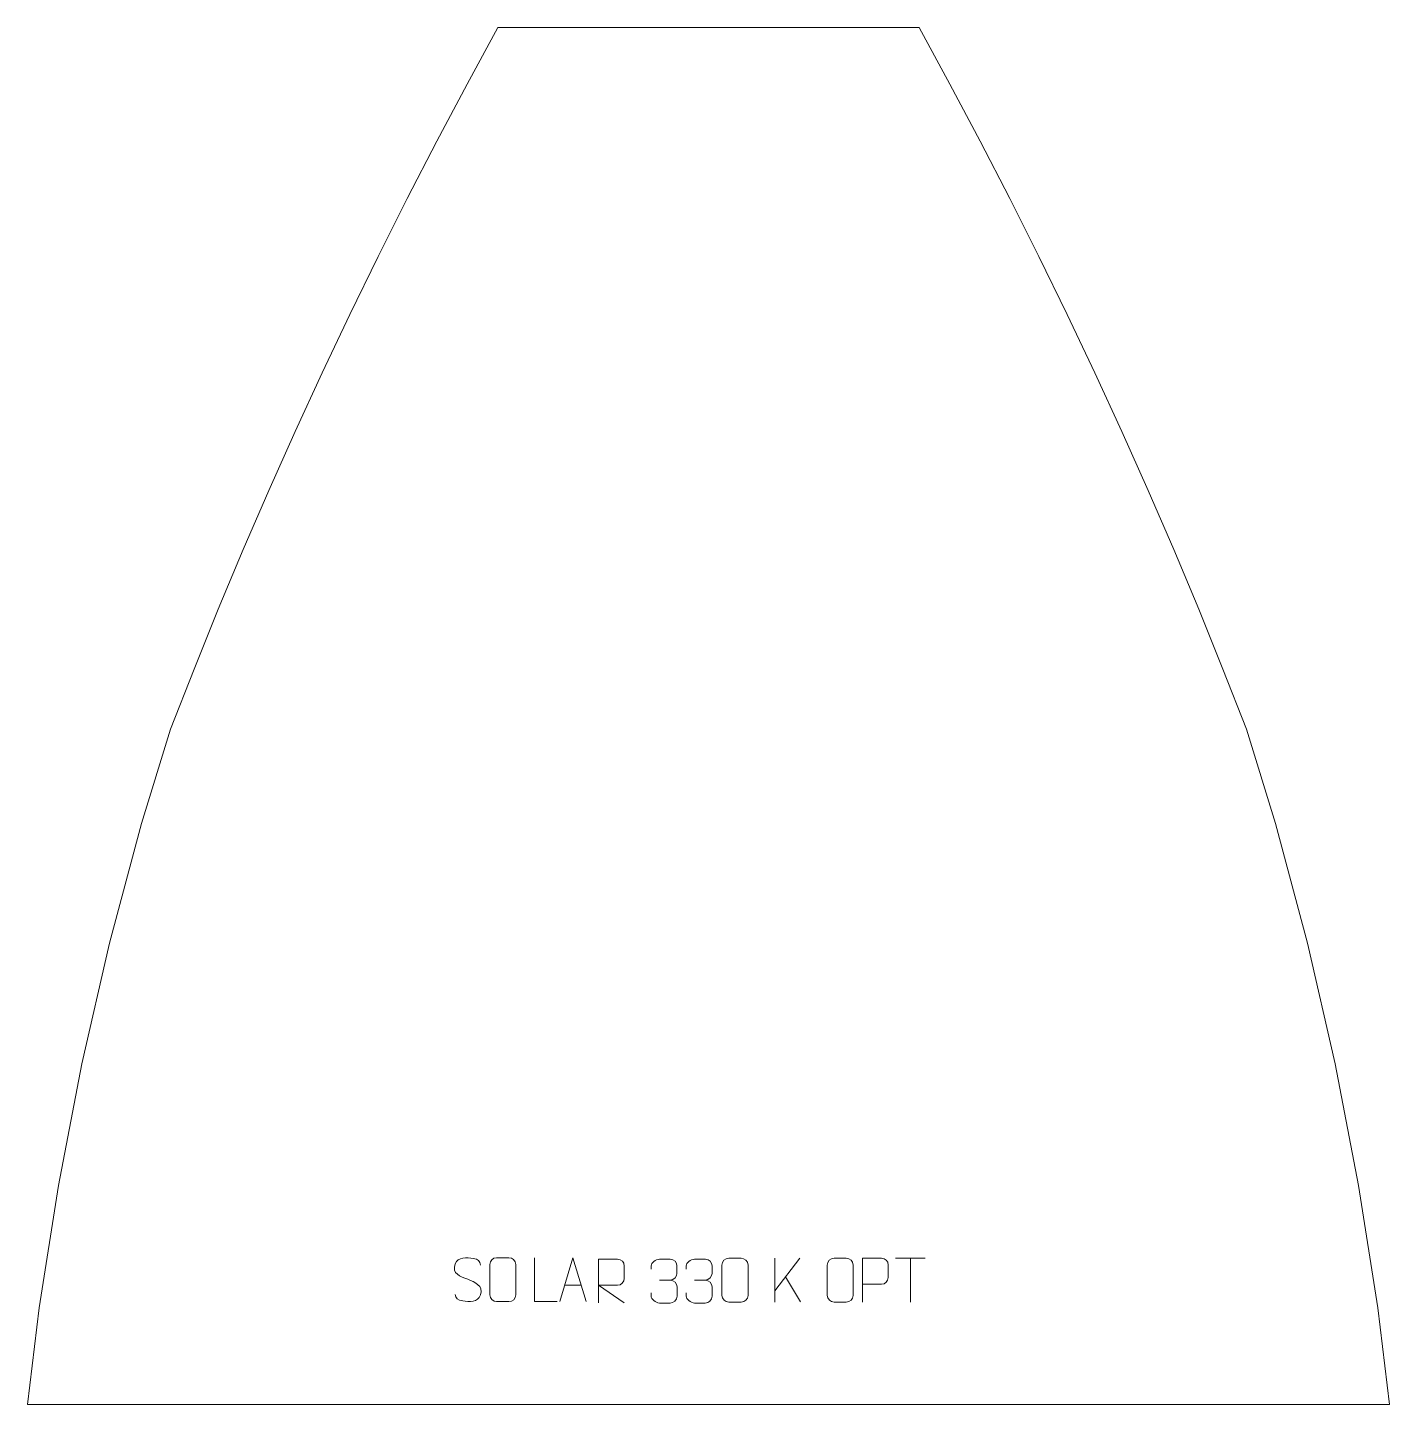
# Model space of a CAD drawing. Header units: millimetres. Extents: x -390 to 387, y 447 to 1232.
import ezdxf

# ---------------------------------------------------------------- set-up
doc = ezdxf.new("R2010")
doc.units = ezdxf.units.MM
doc.header["$MEASUREMENT"] = 0
doc.layers.add('layer 1', color=7, linetype='Continuous')

msp = doc.modelspace()

# ---------------------------------------------------------------- linework, layer by layer
at = {"layer": 'layer 1', "color": 242, "lineweight": 9}
msp.add_open_spline([(339.9023, 709.6431), (339.9023, 709.6431), (355.7279, 640.8177), (355.7279, 640.8177), (355.7279, 640.8177), (355.7279, 640.8177), (369.1142, 571.4754), (369.1142, 571.4754), (369.1142, 571.4754), (369.1142, 571.4754), (380.0464, 501.7048), (380.0464, 501.7048), (380.0464, 501.7048), (380.0464, 501.7048), (386.699, 446.591), (386.699, 446.591), (386.699, 446.591), (386.699, 446.591), (-389.6801, 446.591), (-389.6801, 446.591), (-389.6801, 446.591), (-389.6801, 446.591), (-383.0275, 501.7048), (-383.0275, 501.7048), (-383.0275, 501.7048), (-383.0275, 501.7048), (-372.0957, 571.4754), (-372.0957, 571.4754), (-372.0957, 571.4754), (-372.0957, 571.4754), (-358.7094, 640.8177), (-358.7094, 640.8177), (-358.7094, 640.8177), (-358.7094, 640.8177), (-342.8837, 709.6431), (-342.8837, 709.6431), (-342.8837, 709.6431), (-342.8837, 709.6431), (-324.6398, 777.8683), (-324.6398, 777.8683), (-324.6398, 777.8683), (-324.6398, 777.8683), (-308.2225, 831.5912), (-308.2225, 831.5912), (-308.2225, 831.5912), (-308.2225, 831.5912), (-294.7663, 865.8584), (-294.7663, 865.8584), (-294.7663, 865.8584), (-294.7663, 865.8584), (-280.921, 899.9709), (-280.921, 899.9709), (-280.921, 899.9709), (-280.921, 899.9709), (-266.6873, 933.9239), (-266.6873, 933.9239), (-266.6873, 933.9239), (-266.6873, 933.9239), (-252.0699, 967.7123), (-252.0699, 967.7123), (-252.0699, 967.7123), (-252.0699, 967.7123), (-237.0683, 1001.3313), (-237.0683, 1001.3313), (-237.0683, 1001.3313), (-237.0683, 1001.3313), (-221.6859, 1034.7783), (-221.6859, 1034.7783), (-221.6859, 1034.7783), (-221.6859, 1034.7783), (-205.9229, 1068.0486), (-205.9229, 1068.0486), (-205.9229, 1068.0486), (-205.9229, 1068.0486), (-189.7828, 1101.1375), (-189.7828, 1101.1375), (-189.7828, 1101.1375), (-189.7828, 1101.1375), (-173.2675, 1134.0396), (-173.2675, 1134.0396), (-173.2675, 1134.0396), (-173.2675, 1134.0396), (-156.379, 1166.7524), (-156.379, 1166.7524), (-156.379, 1166.7524), (-156.379, 1166.7524), (-139.1191, 1199.2703), (-139.1191, 1199.2703), (-139.1191, 1199.2703), (-139.1191, 1199.2703), (-121.4906, 1231.5906), (-121.4906, 1231.5906), (-121.4906, 1231.5906), (-121.4906, 1231.5906), (118.5091, 1231.5906), (118.5091, 1231.5906), (118.5091, 1231.5906), (118.5091, 1231.5906), (136.1381, 1199.2703), (136.1381, 1199.2703), (136.1381, 1199.2703), (136.1381, 1199.2703), (153.3976, 1166.7524), (153.3976, 1166.7524), (153.3976, 1166.7524), (153.3976, 1166.7524), (170.286, 1134.0396), (170.286, 1134.0396), (170.286, 1134.0396), (170.286, 1134.0396), (186.8018, 1101.1375), (186.8018, 1101.1375), (186.8018, 1101.1375), (186.8018, 1101.1375), (202.9413, 1068.0486), (202.9413, 1068.0486), (202.9413, 1068.0486), (202.9413, 1068.0486), (218.7045, 1034.7783), (218.7045, 1034.7783), (218.7045, 1034.7783), (218.7045, 1034.7783), (234.0868, 1001.3313), (234.0868, 1001.3313), (234.0868, 1001.3313), (234.0868, 1001.3313), (249.0884, 967.7123), (249.0884, 967.7123), (249.0884, 967.7123), (249.0884, 967.7123), (263.7063, 933.9239), (263.7063, 933.9239), (263.7063, 933.9239), (263.7063, 933.9239), (277.9395, 899.9709), (277.9395, 899.9709), (277.9395, 899.9709), (277.9395, 899.9709), (291.7848, 865.8584), (291.7848, 865.8584), (291.7848, 865.8584), (291.7848, 865.8584), (305.2411, 831.5912), (305.2411, 831.5912), (305.2411, 831.5912), (305.2411, 831.5912), (321.6582, 777.8683), (321.6582, 777.8683), (321.6582, 777.8683), (321.6582, 777.8683), (339.9023, 709.6431), (339.9023, 709.6431)], degree=3, knots=[0, 0, 0, 0, 0.02564103, 0.02564103, 0.02564103, 0.02564103, 0.05128205, 0.05128205, 0.05128205, 0.05128205, 0.07692308, 0.07692308, 0.07692308, 0.07692308, 0.1025641, 0.1025641, 0.1025641, 0.1025641, 0.12820513, 0.12820513, 0.12820513, 0.12820513, 0.15384615, 0.15384615, 0.15384615, 0.15384615, 0.17948718, 0.17948718, 0.17948718, 0.17948718, 0.20512821, 0.20512821, 0.20512821, 0.20512821, 0.23076923, 0.23076923, 0.23076923, 0.23076923, 0.25641026, 0.25641026, 0.25641026, 0.25641026, 0.28205128, 0.28205128, 0.28205128, 0.28205128, 0.30769231, 0.30769231, 0.30769231, 0.30769231, 0.33333333, 0.33333333, 0.33333333, 0.33333333, 0.35897436, 0.35897436, 0.35897436, 0.35897436, 0.38461538, 0.38461538, 0.38461538, 0.38461538, 0.41025641, 0.41025641, 0.41025641, 0.41025641, 0.43589744, 0.43589744, 0.43589744, 0.43589744, 0.46153846, 0.46153846, 0.46153846, 0.46153846, 0.48717949, 0.48717949, 0.48717949, 0.48717949, 0.51282051, 0.51282051, 0.51282051, 0.51282051, 0.53846154, 0.53846154, 0.53846154, 0.53846154, 0.56410256, 0.56410256, 0.56410256, 0.56410256, 0.58974359, 0.58974359, 0.58974359, 0.58974359, 0.61538462, 0.61538462, 0.61538462, 0.61538462, 0.64102564, 0.64102564, 0.64102564, 0.64102564, 0.66666667, 0.66666667, 0.66666667, 0.66666667, 0.69230769, 0.69230769, 0.69230769, 0.69230769, 0.71794872, 0.71794872, 0.71794872, 0.71794872, 0.74358974, 0.74358974, 0.74358974, 0.74358974, 0.76923077, 0.76923077, 0.76923077, 0.76923077, 0.79487179, 0.79487179, 0.79487179, 0.79487179, 0.82051282, 0.82051282, 0.82051282, 0.82051282, 0.84615385, 0.84615385, 0.84615385, 0.84615385, 0.87179487, 0.87179487, 0.87179487, 0.87179487, 0.8974359, 0.8974359, 0.8974359, 0.8974359, 0.92307692, 0.92307692, 0.92307692, 0.92307692, 0.94871795, 0.94871795, 0.94871795, 0.94871795, 1, 1, 1, 1], dxfattribs=at)
at = {"layer": 'layer 1', "color": 250, "lineweight": 9}
for points, knots in [([(-138.7354, 517.9317), (-142.9837, 519.4021), (-147.8918, 521.1979), (-145.8867, 526.7182), (-145.8867, 526.7182), (-144.3832, 530.8581), (-139.1696, 530.4696), (-135.566, 529.8685), (-135.566, 529.8685), (-132.7054, 529.3913), (-131.8407, 528.1781), (-131.5301, 526.094)], [0, 0, 0, 0, 0.25, 0.25, 0.25, 0.25, 0.5, 0.5, 0.5, 0.5, 1, 1, 1, 1]), ([(-122.2604, 530.2343), (-119.9347, 530.2343), (-117.6086, 530.2343), (-115.2825, 530.2343), (-115.2825, 530.2343), (-113.3359, 530.2699), (-111.3445, 528.7783), (-111.3178, 526.3407), (-111.3178, 526.3407), (-111.3182, 520.5938), (-111.3182, 514.8465), (-111.3178, 509.0988), (-111.3178, 509.0988), (-111.4576, 506.7754), (-113.1348, 505.2958), (-115.2825, 505.285), (-115.2825, 505.285), (-117.6144, 505.2854), (-119.9463, 505.2854), (-122.2778, 505.285), (-122.2778, 505.285), (-124.2028, 505.1796), (-126.1749, 507.0641), (-126.1637, 509.0814), (-126.1637, 509.0814), (-126.1634, 514.8515), (-126.1634, 520.6212), (-126.1637, 526.3905), (-126.1637, 526.3905), (-126.1595, 528.5286), (-124.4128, 530.2478), (-122.2604, 530.2343)], [0, 0, 0, 0, 0.11111111, 0.11111111, 0.11111111, 0.11111111, 0.22222222, 0.22222222, 0.22222222, 0.22222222, 0.33333333, 0.33333333, 0.33333333, 0.33333333, 0.44444444, 0.44444444, 0.44444444, 0.44444444, 0.55555556, 0.55555556, 0.55555556, 0.55555556, 0.66666667, 0.66666667, 0.66666667, 0.66666667, 0.77777778, 0.77777778, 0.77777778, 0.77777778, 1, 1, 1, 1]), ([(-87.7917, 505.281), (-87.7917, 505.281), (-100.7408, 505.281), (-100.7408, 505.281), (-100.7408, 505.281), (-100.7408, 505.281), (-100.7408, 530.2346), (-100.7408, 530.2346)], [0, 0, 0, 0, 0.33333333, 0.33333333, 0.33333333, 0.33333333, 1, 1, 1, 1]), ([(-86.2113, 505.2811), (-86.2113, 505.2811), (-78.8403, 530.2346), (-78.8403, 530.2346), (-78.8403, 530.2346), (-78.8403, 530.2346), (-71.2704, 505.2811), (-71.2704, 505.2811)], [0, 0, 0, 0, 0.33333333, 0.33333333, 0.33333333, 0.33333333, 1, 1, 1, 1]), ([(-64.1586, 504.4384), (-64.1586, 504.4384), (-64.1586, 529.3919), (-64.1586, 529.3919), (-64.1586, 529.3919), (-60.5638, 529.3919), (-56.9683, 529.3919), (-53.3731, 529.3919), (-53.3731, 529.3919), (-51.0478, 529.3542), (-49.4905, 527.8642), (-49.4946, 525.4978), (-49.4946, 525.4978), (-49.495, 523.4623), (-49.495, 520.4029), (-49.4946, 518.3669), (-49.4946, 518.3669), (-49.5011, 516.4914), (-51.3134, 514.5496), (-53.3229, 514.5305), (-53.3229, 514.5305), (-53.3229, 514.5305), (-64.1586, 514.5305), (-64.1586, 514.5305), (-64.1586, 514.5305), (-64.1586, 514.5305), (-49.5039, 504.4384), (-49.5039, 504.4384)], [0, 0, 0, 0, 0.125, 0.125, 0.125, 0.125, 0.25, 0.25, 0.25, 0.25, 0.375, 0.375, 0.375, 0.375, 0.5, 0.5, 0.5, 0.5, 0.625, 0.625, 0.625, 0.625, 0.75, 0.75, 0.75, 0.75, 1, 1, 1, 1]), ([(-34.1911, 523.7076), (-34.1911, 523.7076), (-34.1911, 525.5648), (-34.1911, 525.5648), (-34.1911, 525.5648), (-34.2054, 527.3067), (-31.5409, 529.4248), (-29.4818, 529.4021), (-29.4818, 529.4021), (-27.4177, 529.4021), (-25.3537, 529.4021), (-23.29, 529.4021), (-23.29, 529.4021), (-21.0955, 529.4109), (-19.4972, 527.5641), (-19.4528, 525.652), (-19.4528, 525.652), (-19.4532, 524.2169), (-19.4532, 522.7818), (-19.4528, 521.3463), (-19.4528, 521.3463), (-19.5014, 519.6928), (-21.104, 517.4628), (-23.3023, 517.4728), (-23.3023, 517.4728), (-21.0986, 517.4616), (-19.4906, 515.6584), (-19.4366, 513.5989), (-19.4366, 513.5989), (-19.437, 511.8142), (-19.437, 510.0295), (-19.4366, 508.2444), (-19.4366, 508.2444), (-19.4265, 506.183), (-21.4814, 504.4199), (-23.3023, 504.428), (-23.3023, 504.428), (-25.3676, 504.4283), (-27.4328, 504.4283), (-29.4984, 504.428), (-29.4984, 504.428), (-31.667, 504.4395), (-34.198, 506.8397), (-34.2166, 508.3015), (-34.2166, 508.3015), (-34.2166, 508.3015), (-34.2166, 510.2101), (-34.2166, 510.2101)], [0, 0, 0, 0, 0.07692308, 0.07692308, 0.07692308, 0.07692308, 0.15384615, 0.15384615, 0.15384615, 0.15384615, 0.23076923, 0.23076923, 0.23076923, 0.23076923, 0.30769231, 0.30769231, 0.30769231, 0.30769231, 0.38461538, 0.38461538, 0.38461538, 0.38461538, 0.46153846, 0.46153846, 0.46153846, 0.46153846, 0.53846154, 0.53846154, 0.53846154, 0.53846154, 0.61538462, 0.61538462, 0.61538462, 0.61538462, 0.69230769, 0.69230769, 0.69230769, 0.69230769, 0.76923077, 0.76923077, 0.76923077, 0.76923077, 0.84615385, 0.84615385, 0.84615385, 0.84615385, 1, 1, 1, 1]), ([(-14.1911, 523.7076), (-14.1911, 523.7076), (-14.1911, 525.5648), (-14.1911, 525.5648), (-14.1911, 525.5648), (-14.2054, 527.3067), (-11.5409, 529.4248), (-9.4818, 529.4021), (-9.4818, 529.4021), (-7.4177, 529.4021), (-5.3537, 529.4021), (-3.29, 529.4021), (-3.29, 529.4021), (-1.0955, 529.4109), (0.5028, 527.5641), (0.5472, 525.652), (0.5472, 525.652), (0.5468, 524.2169), (0.5468, 522.7818), (0.5472, 521.3463), (0.5472, 521.3463), (0.4986, 519.6928), (-1.104, 517.4628), (-3.3023, 517.4728), (-3.3023, 517.4728), (-1.0986, 517.4616), (0.5094, 515.6584), (0.5634, 513.5989), (0.5634, 513.5989), (0.563, 511.8142), (0.563, 510.0295), (0.5634, 508.2444), (0.5634, 508.2444), (0.5735, 506.183), (-1.4814, 504.4199), (-3.3023, 504.428), (-3.3023, 504.428), (-5.3676, 504.4283), (-7.4328, 504.4283), (-9.4984, 504.428), (-9.4984, 504.428), (-11.667, 504.4395), (-14.198, 506.8397), (-14.2166, 508.3015), (-14.2166, 508.3015), (-14.2166, 508.3015), (-14.2166, 510.2101), (-14.2166, 510.2101)], [0, 0, 0, 0, 0.07692308, 0.07692308, 0.07692308, 0.07692308, 0.15384615, 0.15384615, 0.15384615, 0.15384615, 0.23076923, 0.23076923, 0.23076923, 0.23076923, 0.30769231, 0.30769231, 0.30769231, 0.30769231, 0.38461538, 0.38461538, 0.38461538, 0.38461538, 0.46153846, 0.46153846, 0.46153846, 0.46153846, 0.53846154, 0.53846154, 0.53846154, 0.53846154, 0.61538462, 0.61538462, 0.61538462, 0.61538462, 0.69230769, 0.69230769, 0.69230769, 0.69230769, 0.76923077, 0.76923077, 0.76923077, 0.76923077, 0.84615385, 0.84615385, 0.84615385, 0.84615385, 1, 1, 1, 1]), ([(10.0972, 529.9389), (12.4229, 529.9389), (14.749, 529.9389), (17.0751, 529.9389), (17.0751, 529.9389), (19.0217, 529.9745), (21.0131, 528.4829), (21.0398, 526.0453), (21.0398, 526.0453), (21.0394, 520.2984), (21.0394, 514.5511), (21.0398, 508.8034), (21.0398, 508.8034), (20.9, 506.48), (19.2228, 505.0004), (17.0751, 504.9896), (17.0751, 504.9896), (14.7432, 504.99), (12.4113, 504.99), (10.0798, 504.9896), (10.0798, 504.9896), (8.1548, 504.8842), (6.1827, 506.7687), (6.1939, 508.786), (6.1939, 508.786), (6.1942, 514.5561), (6.1942, 520.3258), (6.1939, 526.0951), (6.1939, 526.0951), (6.1981, 528.2332), (7.9448, 529.9524), (10.0972, 529.9389)], [0, 0, 0, 0, 0.11111111, 0.11111111, 0.11111111, 0.11111111, 0.22222222, 0.22222222, 0.22222222, 0.22222222, 0.33333333, 0.33333333, 0.33333333, 0.33333333, 0.44444444, 0.44444444, 0.44444444, 0.44444444, 0.55555556, 0.55555556, 0.55555556, 0.55555556, 0.66666667, 0.66666667, 0.66666667, 0.66666667, 0.77777778, 0.77777778, 0.77777778, 0.77777778, 1, 1, 1, 1]), ([(70.0971, 529.9389), (72.4228, 529.9389), (74.7489, 529.9389), (77.075, 529.9389), (77.075, 529.9389), (79.0216, 529.9745), (81.013, 528.4829), (81.0397, 526.0453), (81.0397, 526.0453), (81.0393, 520.2984), (81.0393, 514.5511), (81.0397, 508.8034), (81.0397, 508.8034), (80.8999, 506.48), (79.2227, 505.0004), (77.075, 504.9896), (77.075, 504.9896), (74.7431, 504.99), (72.4112, 504.99), (70.0797, 504.9896), (70.0797, 504.9896), (68.1547, 504.8842), (66.1826, 506.7687), (66.1938, 508.786), (66.1938, 508.786), (66.1941, 514.5561), (66.1941, 520.3258), (66.1938, 526.0951), (66.1938, 526.0951), (66.198, 528.2332), (67.9447, 529.9524), (70.0971, 529.9389)], [0, 0, 0, 0, 0.11111111, 0.11111111, 0.11111111, 0.11111111, 0.22222222, 0.22222222, 0.22222222, 0.22222222, 0.33333333, 0.33333333, 0.33333333, 0.33333333, 0.44444444, 0.44444444, 0.44444444, 0.44444444, 0.55555556, 0.55555556, 0.55555556, 0.55555556, 0.66666667, 0.66666667, 0.66666667, 0.66666667, 0.77777778, 0.77777778, 0.77777778, 0.77777778, 1, 1, 1, 1]), ([(86.2846, 504.9856), (86.2846, 504.9856), (86.2846, 529.9392), (86.2846, 529.9392), (86.2846, 529.9392), (89.8796, 529.9392), (93.4749, 529.9392), (97.0703, 529.9392), (97.0703, 529.9392), (99.3955, 529.9013), (100.9529, 528.4112), (100.9487, 526.0451), (100.9487, 526.0451), (100.9483, 524.0094), (100.9483, 520.9501), (100.9487, 518.9141), (100.9487, 518.9141), (100.9422, 517.0387), (99.13, 515.0968), (97.1204, 515.0777), (97.1204, 515.0777), (97.1204, 515.0777), (86.2846, 515.0777), (86.2846, 515.0777)], [0, 0, 0, 0, 0.14285714, 0.14285714, 0.14285714, 0.14285714, 0.28571429, 0.28571429, 0.28571429, 0.28571429, 0.42857143, 0.42857143, 0.42857143, 0.42857143, 0.57142857, 0.57142857, 0.57142857, 0.57142857, 0.71428571, 0.71428571, 0.71428571, 0.71428571, 1, 1, 1, 1]), ([(-138.7354, 517.9316), (-134.7168, 516.2849), (-129.6873, 514.3966), (-131.5213, 509.0363), (-131.5213, 509.0363), (-132.9811, 504.7699), (-137.8919, 505.0266), (-141.618, 505.5813), (-141.618, 505.5813), (-144.368, 505.9911), (-145.5889, 507.2046), (-145.9669, 509.3168)], [0, 0, 0, 0, 0.25, 0.25, 0.25, 0.25, 0.5, 0.5, 0.5, 0.5, 1, 1, 1, 1])]:
    msp.add_open_spline(points, degree=3, knots=knots, dxfattribs=at)
for points in [[(36.266, 529.9392), (36.266, 529.9392), (36.266, 504.9856), (36.266, 504.9856)], [(50.6422, 529.9392), (50.6422, 529.9392), (36.266, 511.2995), (36.266, 511.2995)], [(105.1231, 529.9157), (105.1231, 529.9157), (122.1103, 529.9157), (122.1103, 529.9157)], [(113.6169, 504.9857), (113.6169, 504.9857), (113.6169, 529.9392), (113.6169, 529.9392)], [(50.9675, 505.0814), (50.9675, 505.0814), (42.497, 519.395), (42.497, 519.395)], [(-83.4887, 514.5305), (-83.4887, 514.5305), (-73.993, 514.5305), (-73.993, 514.5305)], [(-29.4814, 517.4624), (-29.4814, 517.4624), (-23.285, 517.4624), (-23.285, 517.4624)], [(-9.4814, 517.4624), (-9.4814, 517.4624), (-3.285, 517.4624), (-3.285, 517.4624)]]:
    msp.add_open_spline(points, degree=3, dxfattribs=at)

doc.saveas('drawing.dxf')
